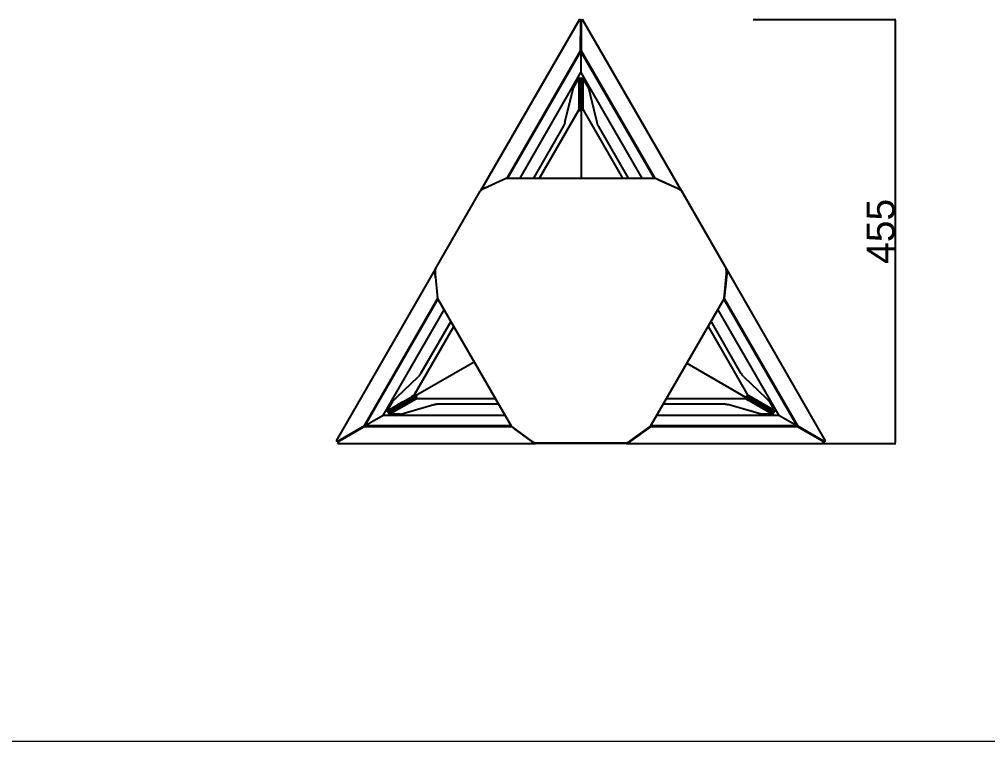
# Model space of a CAD drawing. Header units: millimetres. Extents: x 0 to 4468, y 0 to 3122.
# Drawn here: x 1348 to 2388, y 0 to 775 of the extents above; entities that cross this region are included whole.
import ezdxf

# ---------------------------------------------------------------- set-up
doc = ezdxf.new("R2010")
doc.units = ezdxf.units.MM
doc.header["$MEASUREMENT"] = 0
doc.layers.add('Domyślny', color=7, linetype='Continuous', true_color=0x000000)
doc.layers.add('Utwórz2D linie widoczne', color=7, linetype='Continuous', true_color=0x000000)
doc.styles.add('Arial', font='arial.ttf')
doc.dimstyles.new('Domyślny', dxfattribs={"dimtxt": 30, "dimasz": 1, "dimexe": 0.5, "dimexo": 0.5, "dimgap": 0.25, "dimtad": 1, "dimtoh": 1, "dimdec": 0, "dimzin": 1, "dimdsep": 46, "dimtxsty": 'Arial', "dimcen": 0.5, "dimazin": 0, "dimtfac": 1, "dimtdec": 4, "dimtix": 1, "dimtmove": 1, "dimatfit": 3, "dimfxl": 0, "dimtolj": 1, "dimtzin": 1, "dimarcsym": 0})

# ---------------------------------------------------------------- blocks, each defined once
blk = doc.blocks.new('*D2')
at = {"layer": 'Defpoints', "color": 0}
for p in [(2135.5, 775), (2135.5, 319.9), (2288.5, 319.9)]:
    blk.add_point(p, dxfattribs=at)
at = {"layer": 'Domyślny', "color": 0, "lineweight": -2}
for p, q in [((2136, 775), (2289, 775)), ((2288.5, 774), (2288.5, 320.9)), ((2136, 319.9), (2289, 319.9))]:
    blk.add_line(p, q, dxfattribs=at)
at = {"layer": 'Domyślny', "color": 0}
for points in [[(2288.7, 774), (2288.4, 774), (2288.5, 775)], [(2288.4, 320.9), (2288.7, 320.9), (2288.5, 319.9)]]:
    blk.add_solid(points, dxfattribs=at)
at = {"layer": 'Domyślny', "color": 0, "insert": (2273, 547.5), "char_height": 30, "attachment_point": 5, "rotation": 90, "style": 'Arial'}
blk.add_mtext('\\A1;455', dxfattribs=at)

msp = doc.modelspace()

# ---------------------------------------------------------------- linework, layer by layer
at = {"layer": 'Domyślny', "color": 18, "lineweight": 15, "true_color": 0x000000}
msp.add_line((4464.1, 0), (0, 0), dxfattribs=at)
at = {"layer": 'Utwórz2D linie widoczne'}
for p, q in [((1949.2, 775), (1843, 591.1)), ((1949.2, 775), (1950.7, 772.9)), ((1950.9, 774), (1949.2, 775)), ((1950.6, 772.9), (1950.7, 773)), ((1950.6, 741.4), (1950.7, 772.9)), ((1950.7, 771.3), (1950.6, 739.9)), ((1950.7, 773.4), (1950.7, 773.5)), ((1950.7, 773.5), (1950.8, 773.5)), ((1950.7, 773.3), (1950.7, 773.4)), ((1950.7, 773.2), (1950.7, 773.3)), ((1950.7, 773.1), (1950.7, 773.2)), ((1950.7, 773), (1950.7, 773.1)), ((1950.7, 773.1), (1950.7, 773.1)), ((1950.7, 772.9), (1950.7, 771.3)), ((1950.7, 771.8), (1950.9, 770.4)), ((1950.8, 773.8), (1950.9, 773.9)), ((1950.8, 773.7), (1950.8, 773.8)), ((1950.8, 773.6), (1950.8, 773.7)), ((1950.8, 773.5), (1950.8, 773.6)), ((1950.9, 774), (1952.7, 775)), ((1950.9, 773.9), (1950.9, 774)), ((1951, 773.9), (1950.9, 774)), ((1950.9, 773.9), (1950.9, 773.9)), ((1951.2, 771.8), (1950.9, 770.4)), ((1950.9, 770.4), (1950.9, 718)), ((1951, 773.8), (1951, 773.9)), ((1951, 773.9), (1951, 773.9)), ((1951.1, 773.7), (1951, 773.8)), ((1951.1, 773.6), (1951.1, 773.7)), ((1951.1, 773.5), (1951.1, 773.6)), ((1951.2, 773.4), (1951.1, 773.5)), ((1951.1, 773.5), (1951.1, 773.5)), ((1952.7, 775), (1951.2, 772.9)), ((1951.2, 773.3), (1951.2, 773.4)), ((1951.2, 773.2), (1951.2, 773.3)), ((1951.2, 773.1), (1951.2, 773.2)), ((1951.2, 773), (1951.2, 773.1)), ((1951.2, 773.1), (1951.2, 773.1)), ((1951.2, 772.9), (1951.2, 773)), ((1951.2, 772.9), (1951.3, 741.4)), ((1951.2, 772.9), (1951.2, 771.3)), ((1951.3, 739.9), (1951.2, 771.3)), ((2058.9, 591.1), (1952.7, 775)), ((1871.6, 604.7), (1950.6, 741.4)), ((1872.5, 604.7), (1950.6, 739.9)), ((1950.6, 739.9), (1950.6, 741.4)), ((1951.3, 741.4), (2030.3, 604.6)), ((1951.3, 741.4), (1951.3, 739.9)), ((1951.3, 739.9), (2029.4, 604.7)), ((1885.5, 604.7), (1950.9, 718)), ((1950.9, 718), (2016.4, 604.7)), ((1942.8, 701.4), (1948.7, 711.6)), ((1954.6, 711.6), (1947.2, 711.6)), ((1948.8, 711.6), (1948.8, 678.3)), ((1948.9, 711.6), (1948.9, 710.6)), ((1948.9, 678.4), (1948.9, 711.6)), ((1948.9, 710.6), (1948.9, 711.6)), ((1950.9, 711.6), (1950.9, 677.5)), ((1951, 677.5), (1951, 711.6)), ((1953, 710.6), (1953, 711.6)), ((1953, 711.6), (1953, 677.9)), ((1953, 711.6), (1953, 710.6)), ((1953.1, 711.6), (1959, 701.4)), ((1953.1, 711.6), (1953.1, 678)), ((1933.8, 664.8), (1944, 705.9)), ((1948.9, 699.4), (1948.9, 692.4)), ((1948.9, 692.4), (1948.9, 699.3)), ((1953, 692.4), (1953, 699.4)), ((1953, 699.3), (1953, 692.4)), ((1957.9, 705.9), (1968.1, 664.8)), ((1906.3, 604.7), (1948.9, 678.4)), ((1948.9, 681.2), (1948.9, 678.4)), ((1948.9, 678.4), (1948.9, 681.1)), ((1948.9, 678.4), (1948.9, 678.4)), ((1949, 678.4), (1948.9, 678.4)), ((1948.9, 678.4), (1948.9, 678.4)), ((1949.1, 678.4), (1949, 678.4)), ((1949, 678.4), (1949, 678.4)), ((1949.1, 678.3), (1949.1, 678.4)), ((1949.2, 678.3), (1949.1, 678.3)), ((1949.3, 678.3), (1949.2, 678.3)), ((1949.2, 678.3), (1949.2, 678.3)), ((1949.4, 678.2), (1949.3, 678.3)), ((1949.3, 678.3), (1949.3, 678.3)), ((1949.5, 678.2), (1949.4, 678.2)), ((1949.4, 678.2), (1949.4, 678.2)), ((1949.6, 678.1), (1949.5, 678.2)), ((1949.5, 678.2), (1949.5, 678.2)), ((1949.6, 678.1), (1949.6, 678.1)), ((1949.7, 678.1), (1949.6, 678.1)), ((1950.4, 677.6), (1949.6, 678.1)), ((1950.4, 676.2), (1950.3, 676.2)), ((1950.4, 676.3), (1950.4, 677.6)), ((1950.4, 677.3), (1950.5, 677.4)), ((1950.4, 677.3), (1950.4, 677.3)), ((1950.5, 676.3), (1950.4, 676.3)), ((1950.4, 676.3), (1950.4, 676.3)), ((1950.4, 676.3), (1950.4, 676.2)), ((1950.4, 676.2), (1950.4, 676.2)), ((1950.5, 677.4), (1950.6, 677.4)), ((1950.6, 676.5), (1950.5, 676.4)), ((1950.5, 676.4), (1950.5, 676.4)), ((1950.5, 676.4), (1950.5, 676.4)), ((1950.5, 676.4), (1950.5, 676.3)), ((1950.6, 677.4), (1950.6, 677.4)), ((1950.6, 677.4), (1950.7, 677.4)), ((1950.7, 676.5), (1950.6, 676.5)), ((1950.6, 676.5), (1950.6, 676.5)), ((1950.6, 676.5), (1950.6, 676.5)), ((1950.7, 677.4), (1950.7, 677.5)), ((1950.7, 677.5), (1950.8, 677.5)), ((1950.8, 676.6), (1950.7, 676.6)), ((1950.7, 676.6), (1950.7, 676.6)), ((1950.7, 676.6), (1950.7, 676.5)), ((1950.8, 677.5), (1950.9, 677.5)), ((1950.9, 676.7), (1950.8, 676.6)), ((1950.8, 676.6), (1950.8, 676.6)), ((1950.8, 676.6), (1950.8, 676.6)), ((1950.9, 677.5), (1950.9, 677.5)), ((1950.9, 677.5), (1951, 677.5)), ((1951, 676.7), (1950.9, 676.7)), ((1950.9, 676.7), (1950.9, 676.7)), ((1950.9, 676.7), (1950.9, 676.7)), ((1951, 677.5), (1951.1, 677.6)), ((1951.1, 676.7), (1951, 676.7)), ((1951, 676.7), (1951, 676.7)), ((1951.1, 677.6), (1951.2, 677.6)), ((1951.2, 676.8), (1951.1, 676.8)), ((1951.1, 676.8), (1951.1, 676.7)), ((1951.1, 676.7), (1951.1, 676.7)), ((1951.2, 677.6), (1951.2, 677.6)), ((1951.2, 677.6), (1951.3, 677.6)), ((1951.3, 676.8), (1951.2, 676.8)), ((1951.2, 676.8), (1951.2, 676.8)), ((1951.3, 677.6), (1951.4, 677.6)), ((1951.4, 676.8), (1951.3, 676.8)), ((1951.3, 676.8), (1951.3, 676.8)), ((1951.3, 676.8), (1951.3, 676.8)), ((1951.4, 677.6), (1951.4, 677.6)), ((1951.4, 677.6), (1951.5, 677.6)), ((1951.5, 676.8), (1951.4, 676.8)), ((1951.4, 676.8), (1951.4, 676.8)), ((1951.5, 677.6), (1951.6, 677.6)), ((1951.6, 676.8), (1951.5, 676.8)), ((1951.5, 676.8), (1951.5, 676.8)), ((1951.5, 676.8), (1951.5, 676.8)), ((1951.6, 677.6), (1951.6, 677.6)), ((1951.6, 677.6), (1951.7, 677.5)), ((1951.7, 676.7), (1951.6, 676.8)), ((1951.6, 676.8), (1951.6, 676.8)), ((1952.5, 677.7), (1951.7, 677.2)), ((1951.7, 677.5), (1951.8, 677.5)), ((1951.7, 604.7), (1951.7, 677.2)), ((1951.7, 676.7), (1951.7, 676.7)), ((1951.7, 676.7), (1951.7, 676.7)), ((1951.8, 677.5), (1951.8, 677.5)), ((1951.8, 677.5), (1951.9, 677.5)), ((1951.9, 677.5), (1952, 677.5)), ((1952, 677.5), (1952, 677.5)), ((1952, 677.5), (1952.1, 677.4)), ((1952.6, 677.7), (1952.5, 677.7)), ((1952.5, 677.7), (1952.5, 677.7)), ((1952.7, 677.8), (1952.6, 677.8)), ((1952.6, 677.8), (1952.6, 677.7)), ((1952.6, 677.7), (1952.6, 677.7)), ((1952.8, 677.9), (1952.7, 677.8)), ((1952.7, 677.8), (1952.7, 677.8)), ((1952.9, 677.9), (1952.8, 677.9)), ((1952.8, 677.9), (1952.8, 677.9)), ((1953, 677.9), (1952.9, 677.9)), ((1952.9, 677.9), (1952.9, 677.9)), ((1953, 677.9), (1953, 681.2)), ((1953, 681.1), (1953, 677.9)), ((1953.1, 678), (1953, 678)), ((1953, 678), (1953, 677.9)), ((1953.2, 678), (1953.1, 678)), ((1953.1, 678), (1953.1, 678)), ((1953.2, 678), (1995.6, 604.7)), ((1953.2, 678), (1953.2, 678)), ((1953.2, 678), (1953.2, 678)), ((1931.9, 660.1), (1899.9, 604.7)), ((1932.1, 660.6), (1931.9, 660.1)), ((1932.4, 661.1), (1932.1, 660.6)), ((1932.6, 661.6), (1932.4, 661.1)), ((1932.9, 662.1), (1932.6, 661.6)), ((1933.1, 662.6), (1932.9, 662.1)), ((1933.3, 663.1), (1933.1, 662.6)), ((1933.5, 663.7), (1933.3, 663.1)), ((1933.6, 664.2), (1933.5, 663.7)), ((1933.8, 664.8), (1933.6, 664.2)), ((1968.2, 664.2), (1968.1, 664.8)), ((1968.4, 663.7), (1968.2, 664.2)), ((1968.6, 663.1), (1968.4, 663.7)), ((1968.8, 662.6), (1968.6, 663.1)), ((1969, 662.1), (1968.8, 662.6)), ((1969.2, 661.6), (1969, 662.1)), ((1969.5, 661.1), (1969.2, 661.6)), ((1969.7, 660.6), (1969.5, 661.1)), ((1970, 660.1), (1969.7, 660.6)), ((2002, 604.7), (1970, 660.1)), ((1871.5, 604.7), (1847, 593.6)), ((1871.5, 604.7), (2030.1, 604.7)), ((2054.6, 593.6), (2030.1, 604.7)), ((2033.4, 603.2), (2054.6, 593.8)), ((1844.6, 592.8), (1844.5, 592.7)), ((1844.8, 592.9), (1844.6, 592.8)), ((1845, 593), (1844.8, 592.9)), ((1845.5, 592.7), (1844.8, 592.3)), ((1845.2, 593.1), (1845, 593)), ((1845.3, 593.2), (1845.2, 593.1)), ((1845.5, 593.3), (1845.3, 593.2)), ((1845.7, 593.4), (1845.5, 593.3)), ((1846.3, 593.2), (1845.5, 592.7)), ((1845.9, 593.4), (1845.7, 593.4)), ((1846.1, 593.5), (1845.9, 593.4)), ((1846.3, 593.6), (1846.1, 593.5)), ((1846.5, 593.6), (1846.3, 593.6)), ((1847, 593.6), (1846.3, 593.2)), ((1846.7, 593.7), (1846.5, 593.6)), ((1846.9, 593.7), (1846.7, 593.7)), ((1847.1, 593.8), (1846.9, 593.7)), ((1847.3, 593.8), (1847.1, 593.8)), ((1847.3, 593.8), (1851.2, 595.5)), ((1847.3, 593.8), (1847.3, 593.8)), ((2054.6, 593.8), (2054.8, 593.8)), ((2054.6, 593.6), (2054.6, 593.8)), ((2055.3, 593.2), (2054.6, 593.6)), ((2054.8, 593.8), (2055, 593.7)), ((2055, 593.7), (2055.2, 593.7)), ((2055.2, 593.7), (2055.4, 593.6)), ((2056.1, 592.7), (2055.3, 593.2)), ((2055.4, 593.6), (2055.6, 593.6)), ((2055.6, 593.6), (2055.8, 593.5)), ((2055.8, 593.5), (2056, 593.4)), ((2056, 593.4), (2056.2, 593.4)), ((2056.8, 592.3), (2056.1, 592.7)), ((2056.2, 593.4), (2056.4, 593.3)), ((2056.4, 593.3), (2056.5, 593.2)), ((2056.5, 593.2), (2056.7, 593.1)), ((2056.7, 593.1), (2056.9, 593)), ((2056.9, 593), (2057.1, 592.9)), ((2057.1, 592.9), (2057.2, 592.8)), ((2057.2, 592.8), (2057.4, 592.7)), ((1794.6, 507.2), (1842.8, 590.7)), ((1843.5, 591.3), (1842.8, 590.7)), ((1842.8, 590.7), (1843, 591)), ((1843.1, 591.2), (1843, 591)), ((1843, 591), (1843.1, 590.9)), ((1843.2, 591.4), (1843.1, 591.2)), ((1843.3, 591.5), (1843.2, 591.4)), ((1843.5, 591.7), (1843.3, 591.5)), ((1843.6, 591.8), (1843.5, 591.7)), ((1844.1, 591.8), (1843.5, 591.3)), ((1843.7, 592), (1843.6, 591.8)), ((1843.9, 592.1), (1843.7, 592)), ((1844, 592.3), (1843.9, 592.1)), ((1844.2, 592.4), (1844, 592.3)), ((1844.8, 592.3), (1844.1, 591.8)), ((1844.3, 592.5), (1844.2, 592.4)), ((1844.5, 592.7), (1844.3, 592.5)), ((2057.5, 591.8), (2056.8, 592.3)), ((2057.4, 592.7), (2057.6, 592.5)), ((2058.1, 591.3), (2057.5, 591.8)), ((2057.6, 592.5), (2057.7, 592.4)), ((2057.7, 592.4), (2057.9, 592.3)), ((2057.9, 592.3), (2058, 592.1)), ((2058, 592.1), (2058.2, 592)), ((2058.8, 590.7), (2058.1, 591.3)), ((2058.2, 592), (2058.3, 591.8)), ((2058.3, 591.8), (2058.4, 591.7)), ((2058.4, 591.7), (2058.6, 591.5)), ((2058.6, 591.5), (2058.7, 591.4)), ((2058.6, 590.9), (2058.9, 591)), ((2058.7, 591.4), (2058.8, 591.2)), ((2058.8, 591.2), (2058.9, 591)), ((2058.8, 590.7), (2107, 507.2)), ((2058.9, 591), (2107.4, 506.9)), ((1794.4, 506.9), (1688.2, 322.9)), ((1793.7, 504.6), (1793.8, 504.8)), ((1793.7, 504.4), (1793.7, 504.6)), ((1793.7, 504.2), (1793.7, 504.4)), ((1793.7, 504), (1793.7, 504.2)), ((1793.7, 503.8), (1793.7, 504)), ((1793.7, 503.6), (1793.7, 503.8)), ((1793.8, 503.4), (1793.7, 503.6)), ((1793.8, 505.2), (1793.9, 505.4)), ((1793.8, 505), (1793.8, 505.2)), ((1793.8, 504.8), (1793.8, 505)), ((1793.8, 503.2), (1793.8, 503.4)), ((1793.8, 503), (1793.8, 503.2)), ((1793.9, 502.8), (1793.8, 503)), ((1793.9, 505.6), (1794, 505.8)), ((1793.9, 505.4), (1793.9, 505.6)), ((1793.9, 502.6), (1793.9, 502.8)), ((1794, 502.4), (1793.9, 502.6)), ((1794, 506), (1794.1, 506.2)), ((1794, 505.8), (1794, 506)), ((1794, 502.2), (1794, 502.4)), ((1794.1, 502), (1794, 502.2)), ((1794.1, 506.2), (1794.2, 506.4)), ((1794.2, 501.8), (1794.1, 502)), ((1794.2, 506.6), (1794.3, 506.7)), ((1794.2, 506.4), (1794.2, 506.6)), ((1794.3, 504.7), (1794.2, 503.8)), ((1794.2, 503.8), (1794.2, 503)), ((1794.2, 503), (1794.2, 502.1)), ((1794.2, 502.1), (1796.9, 475.4)), ((1794.6, 497.5), (1794.2, 501.8)), ((1794.2, 501.8), (1794.2, 501.8)), ((1794.3, 506.7), (1794.4, 506.9)), ((1794.4, 505.5), (1794.3, 504.7)), ((1794.4, 506.9), (1794.6, 507.2)), ((1794.5, 506.9), (1794.4, 506.9)), ((1794.5, 506.4), (1794.4, 505.5)), ((1794.6, 507.2), (1794.5, 506.4)), ((2104.7, 475.4), (2107.4, 502.1)), ((2107.7, 501.8), (2104.9, 475.4)), ((2107.1, 506.4), (2107, 507.2)), ((2107.4, 506.9), (2107.1, 506.7)), ((2107.3, 505.5), (2107.1, 506.4)), ((2107.3, 504.7), (2107.3, 505.5)), ((2107.4, 503.8), (2107.3, 504.7)), ((2107.5, 506.7), (2107.4, 506.9)), ((2107.4, 503), (2107.4, 503.8)), ((2107.4, 502.1), (2107.4, 503)), ((2107.4, 502), (2107.7, 501.8)), ((2213.7, 322.9), (2107.5, 506.9)), ((2107.6, 506.6), (2107.5, 506.7)), ((2107.7, 506.4), (2107.6, 506.6)), ((2107.8, 506.2), (2107.7, 506.4)), ((2107.7, 501.8), (2107.8, 502)), ((2107.9, 506), (2107.8, 506.2)), ((2107.8, 502.2), (2107.9, 502.4)), ((2107.8, 502), (2107.8, 502.2)), ((2107.9, 505.8), (2107.9, 506)), ((2108, 505.6), (2107.9, 505.8)), ((2107.9, 502.4), (2108, 502.6)), ((2108, 505.4), (2108, 505.6)), ((2108.1, 505.2), (2108, 505.4)), ((2108, 502.8), (2108.1, 503)), ((2108, 502.6), (2108, 502.8)), ((2108.1, 505), (2108.1, 505.2)), ((2108.1, 504.8), (2108.1, 505)), ((2108.1, 504.6), (2108.1, 504.8)), ((2108.2, 504.4), (2108.1, 504.6)), ((2108.1, 503.6), (2108.2, 503.8)), ((2108.1, 503.4), (2108.1, 503.6)), ((2108.1, 503.2), (2108.1, 503.4)), ((2108.1, 503), (2108.1, 503.2)), ((2108.2, 504.2), (2108.2, 504.4)), ((2108.2, 504), (2108.2, 504.2)), ((2108.2, 503.8), (2108.2, 504)), ((1718, 338.5), (1796.9, 475.3)), ((1719.3, 339.3), (1797.4, 474.5)), ((1796.9, 475.4), (1876.2, 338)), ((2104.7, 475.4), (2025.4, 338)), ((2104.4, 474.8), (2182.6, 339.3)), ((2104.9, 475.4), (2104.7, 475.4)), ((2104.9, 475.4), (2183.9, 338.5)), ((1738.4, 349.9), (1803.9, 463.3)), ((2097.9, 463.5), (2163.4, 349.9)), ((1811.1, 450.9), (1779.1, 395.4)), ((2122.8, 395.4), (2090.7, 451.1)), ((1771.9, 371.9), (1814.3, 445.3)), ((2087.5, 445.5), (2130.2, 371.5)), ((1836.2, 407.3), (1773.4, 371)), ((2064.7, 406), (2127.7, 369.6)), ((1779.1, 395.4), (1778.7, 394.9)), ((2123.1, 394.9), (2122.8, 395.4)), ((1745.4, 362), (1776, 391.4)), ((1776.4, 391.9), (1776, 391.4)), ((1776.8, 392.3), (1776.4, 391.9)), ((1777.3, 392.8), (1776.8, 392.3)), ((1777.6, 393.3), (1777.3, 392.8)), ((1778, 393.8), (1777.6, 393.3)), ((1778.4, 394.3), (1778, 393.8)), ((1778.7, 394.9), (1778.4, 394.3)), ((2123.5, 394.3), (2123.1, 394.9)), ((2123.9, 393.8), (2123.5, 394.3)), ((2124.2, 393.3), (2123.9, 393.8)), ((2124.6, 392.8), (2124.2, 393.3)), ((2125, 392.3), (2124.6, 392.8)), ((2125.5, 391.9), (2125, 392.3)), ((2125.9, 391.4), (2125.5, 391.9)), ((2125.9, 391.4), (2156.5, 362)), ((1742.9, 355), (1772, 371.8)), ((1742.9, 355.1), (1748.8, 365.3)), ((1743, 354.9), (1772.1, 371.7)), ((1773.5, 370.2), (1744, 353.2)), ((1744, 353.1), (1773.5, 370.2)), ((1773.7, 368), (1745, 351.4)), ((1745.1, 351.3), (1773.9, 367.9)), ((1759.6, 364.5), (1753.5, 361.1)), ((1753.6, 361.1), (1759.5, 364.5)), ((1772.1, 371.8), (1769.3, 370.2)), ((1769.3, 370.2), (1772.1, 371.8)), ((1771.4, 366.5), (1773.8, 367.9)), ((1773.8, 367.9), (1771.4, 366.6)), ((1771.9, 371.9), (1772, 371.9)), ((1771.9, 371.9), (1771.9, 371.9)), ((1772, 371.9), (1772, 371.9)), ((1772, 371.9), (1772, 371.8)), ((1772, 371.8), (1772.1, 371.8)), ((1772.1, 371.8), (1772.1, 371.7)), ((1772.1, 371.7), (1772.2, 371.7)), ((1772.2, 371.7), (1772.2, 371.7)), ((1772.2, 371.7), (1772.2, 371.6)), ((1772.2, 371.6), (1772.3, 371.6)), ((1772.3, 371.6), (1772.3, 371.6)), ((1772.3, 371.6), (1772.4, 371.6)), ((1772.4, 371.6), (1772.4, 371.5)), ((1772.4, 371.5), (1772.5, 371.5)), ((1772.5, 371.5), (1772.5, 371.5)), ((1772.5, 371.5), (1772.5, 371.5)), ((1772.5, 371.5), (1772.6, 371.4)), ((1772.5, 371.5), (1773.4, 371)), ((1773, 371.1), (1773, 371.2)), ((1773, 371.2), (1773, 371.2)), ((1773, 371), (1773, 371.1)), ((1773.1, 370.9), (1773, 371)), ((1773, 371), (1773, 371)), ((1773.1, 370.8), (1773.1, 370.9)), ((1773.1, 370.7), (1773.1, 370.8)), ((1773.1, 370.8), (1773.1, 370.8)), ((1773.2, 370.6), (1773.1, 370.7)), ((1773.2, 370.5), (1773.2, 370.6)), ((1773.2, 370.6), (1773.2, 370.6)), ((1773.3, 370.5), (1773.2, 370.5)), ((1773.3, 370.4), (1773.3, 370.5)), ((1773.4, 370.3), (1773.3, 370.4)), ((1773.4, 370.2), (1773.4, 370.3)), ((1773.4, 370.3), (1773.4, 370.3)), ((1773.5, 370.2), (1773.4, 370.2)), ((1773.5, 370.1), (1773.5, 370.2)), ((1773.6, 370.1), (1773.5, 370.1)), ((1773.6, 370), (1773.6, 370.1)), ((1773.7, 370), (1773.6, 370)), ((1774.8, 370.3), (1773.7, 369.6)), ((1773.7, 369.9), (1773.7, 370)), ((1773.8, 369.9), (1773.7, 369.9)), ((1773.7, 369.6), (1773.7, 368.7)), ((1773.7, 368.8), (1773.7, 368.7)), ((1773.7, 368.7), (1773.7, 368.7)), ((1773.7, 368.7), (1773.7, 368.6)), ((1773.7, 368.6), (1773.7, 368.6)), ((1773.7, 368.6), (1773.7, 368.5)), ((1773.7, 368.5), (1773.7, 368.5)), ((1773.7, 368.5), (1773.7, 368.4)), ((1773.7, 368.4), (1773.7, 368.4)), ((1773.7, 368.4), (1773.7, 368.3)), ((1773.7, 368.3), (1773.7, 368.3)), ((1773.7, 368.3), (1773.7, 368.2)), ((1773.7, 368.2), (1773.7, 368.2)), ((1773.7, 368.2), (1773.7, 368.1)), ((1773.7, 368.1), (1773.7, 368)), ((1773.7, 368), (1773.7, 368)), ((1773.7, 368), (1773.8, 367.9)), ((1773.8, 371.3), (1773.8, 371.2)), ((1773.8, 371.2), (1773.8, 371.2)), ((1773.8, 371.2), (1773.8, 371.2)), ((1773.8, 371.2), (1773.8, 371.1)), ((1773.8, 371.1), (1773.8, 371.1)), ((1773.8, 371.1), (1773.9, 371)), ((1773.9, 369.9), (1773.8, 369.9)), ((1858.9, 367.9), (1773.8, 367.9)), ((1773.8, 367.9), (1773.8, 367.9)), ((1773.9, 371), (1773.9, 371)), ((1773.9, 371), (1773.9, 371)), ((1773.9, 371), (1773.9, 370.9)), ((1773.9, 370.9), (1773.9, 370.9)), ((1773.9, 370.9), (1774, 370.9)), ((1773.9, 369.8), (1773.9, 369.9)), ((1774, 369.8), (1773.9, 369.8)), ((1774, 370.9), (1774, 370.8)), ((1774, 370.8), (1774, 370.8)), ((1774, 370.8), (1774, 370.8)), ((1774, 370.8), (1774.1, 370.7)), ((1774.1, 370.7), (1774.1, 370.7)), ((1774.1, 370.7), (1774.1, 370.7)), ((1774.1, 370.7), (1774.1, 370.7)), ((1774.1, 370.7), (1774.2, 370.6)), ((1774.2, 370.6), (1774.2, 370.6)), ((1774.2, 370.6), (1774.2, 370.6)), ((1774.2, 370.6), (1774.3, 370.5)), ((1774.3, 370.5), (1774.3, 370.5)), ((1774.3, 370.5), (1774.3, 370.5)), ((1774.3, 370.5), (1774.4, 370.5)), ((1774.4, 370.5), (1774.4, 370.5)), ((1774.4, 370.5), (1774.4, 370.4)), ((1774.4, 370.4), (1774.5, 370.4)), ((1774.5, 370.4), (1774.5, 370.4)), ((1774.5, 370.4), (1774.6, 370.4)), ((1774.6, 370.4), (1774.6, 370.4)), ((1774.6, 370.4), (1774.6, 370.4)), ((1774.6, 370.4), (1774.7, 370.4)), ((1774.7, 370.4), (1774.7, 370.4)), ((1774.7, 370.4), (1774.8, 370.4)), ((1774.8, 370.4), (1774.8, 370.3)), ((1774.8, 370.3), (1774.8, 370.3)), ((1774.8, 370.3), (1774.9, 370.3)), ((1774.9, 370.3), (1774.9, 370.3)), ((1774.9, 370.3), (1774.9, 370.3)), ((1777.9, 370.3), (1777.9, 370.3)), ((2127.6, 367.9), (2042.7, 367.9)), ((2126.1, 373.9), (2126.1, 373.9)), ((2127.5, 371.3), (2127.6, 371.4)), ((2127.6, 367.9), (2127.7, 368)), ((2127.6, 367.9), (2127.6, 367.9)), ((2127.7, 368.7), (2127.7, 369.6)), ((2127.8, 369.3), (2127.7, 369.2)), ((2127.7, 368.7), (2127.7, 368.8)), ((2127.7, 368.6), (2127.7, 368.7)), ((2127.7, 368.7), (2127.7, 368.7)), ((2127.8, 368.6), (2127.7, 368.6)), ((2127.7, 368.4), (2127.8, 368.5)), ((2127.7, 368.3), (2127.7, 368.4)), ((2127.7, 368.4), (2127.7, 368.4)), ((2127.7, 368.2), (2127.7, 368.3)), ((2127.7, 368.3), (2127.7, 368.3)), ((2127.7, 368.1), (2127.7, 368.2)), ((2127.7, 368.2), (2127.7, 368.2)), ((2127.7, 368.2), (2130.5, 366.5)), ((2156.9, 351.4), (2127.7, 368.2)), ((2130.5, 366.6), (2127.7, 368.2)), ((2127.7, 368), (2127.7, 368.1)), ((2156.8, 351.3), (2127.7, 368.1)), ((2127.7, 368), (2127.7, 368)), ((2127.9, 369.3), (2127.8, 369.3)), ((2127.8, 369.3), (2127.8, 369.3)), ((2127.8, 368.5), (2127.8, 368.6)), ((2127.8, 368.5), (2127.8, 368.5)), ((2128, 369.4), (2127.9, 369.4)), ((2127.9, 369.4), (2127.9, 369.3)), ((2128.1, 369.6), (2128, 369.5)), ((2128, 369.5), (2128, 369.4)), ((2128.2, 369.7), (2128.1, 369.7)), ((2128.1, 369.7), (2128.1, 369.6)), ((2128.1, 369.6), (2128.1, 369.6)), ((2128.3, 369.9), (2128.2, 369.8)), ((2128.2, 369.8), (2128.2, 369.8)), ((2128.2, 369.8), (2128.2, 369.7)), ((2128.4, 370.1), (2128.3, 370)), ((2128.3, 370), (2128.3, 370)), ((2128.3, 370), (2128.3, 369.9)), ((2128.5, 370.5), (2128.4, 370.4)), ((2128.4, 370.4), (2128.4, 370.4)), ((2128.4, 370.4), (2128.4, 370.3)), ((2128.4, 370.3), (2128.4, 370.2)), ((2128.4, 370.2), (2128.4, 370.2)), ((2128.4, 370.2), (2128.4, 370.1)), ((2157.9, 353.2), (2128.4, 370.2)), ((2128.4, 370.1), (2157.9, 353.1)), ((2128.5, 370.8), (2128.5, 370.7)), ((2128.5, 370.7), (2128.5, 370.6)), ((2128.5, 370.6), (2128.5, 370.6)), ((2128.5, 370.6), (2128.5, 370.5)), ((2128.7, 370.6), (2129.6, 371.1)), ((2129.5, 371), (2129.6, 371.1)), ((2129.6, 371.1), (2129.6, 371.1)), ((2129.6, 371.1), (2129.6, 371.1)), ((2129.6, 371.1), (2129.7, 371.1)), ((2129.7, 371.1), (2129.8, 371.2)), ((2129.7, 371.1), (2129.7, 371.1)), ((2129.8, 371.2), (2129.8, 371.2)), ((2129.8, 371.2), (2129.9, 371.2)), ((2129.9, 371.2), (2129.9, 371.3)), ((2129.9, 371.3), (2130, 371.3)), ((2130, 371.3), (2130, 371.4)), ((2130, 371.4), (2130.1, 371.4)), ((2130, 371.3), (2130, 371.3)), ((2159, 355), (2130.1, 371.6)), ((2130.1, 371.4), (2130.1, 371.5)), ((2130.1, 371.5), (2130.2, 371.5)), ((2130.1, 371.4), (2130.1, 371.4)), ((2130.2, 371.5), (2130.2, 371.5)), ((2132.6, 370.2), (2130.2, 371.5)), ((2130.2, 371.5), (2158.9, 354.9)), ((2130.2, 371.5), (2132.6, 370.2)), ((2148.4, 361.1), (2142.3, 364.5)), ((2142.3, 364.5), (2148.3, 361.1)), ((2153.1, 365.3), (2159, 355.1)), ((1742.1, 356.4), (1745.8, 349.9)), ((1743.8, 355.4), (1743, 354.9)), ((1743, 354.9), (1743.8, 355.4)), ((1752.4, 349.9), (1793.1, 361.7)), ((1755.6, 357.4), (1761.7, 361)), ((1761.6, 360.9), (1755.7, 357.5)), ((1793.1, 361.7), (1793.7, 361.9)), ((1793.7, 361.9), (1794.4, 362)), ((1794.4, 362), (1795, 362.1)), ((1795, 362.1), (1795.6, 362.2)), ((1795.6, 362.2), (1796.2, 362.3)), ((1796.2, 362.3), (1796.9, 362.3)), ((1796.9, 362.3), (1797.5, 362.4)), ((1797.5, 362.4), (1798.1, 362.4)), ((1798.1, 362.4), (1862.1, 362.4)), ((2039.5, 362.4), (2103.7, 362.4)), ((2103.7, 362.4), (2104.4, 362.4)), ((2104.4, 362.4), (2105, 362.3)), ((2105, 362.3), (2105.6, 362.3)), ((2105.6, 362.3), (2106.3, 362.2)), ((2106.3, 362.2), (2106.9, 362.1)), ((2106.9, 362.1), (2107.5, 362)), ((2107.5, 362), (2108.1, 361.9)), ((2108.1, 361.9), (2108.7, 361.7)), ((2149.5, 349.9), (2108.7, 361.7)), ((2140.2, 361), (2146.3, 357.4)), ((2146.2, 357.5), (2140.3, 360.9)), ((2156, 349.9), (2159.7, 356.4)), ((2158.9, 354.9), (2158, 355.4)), ((2158.1, 355.4), (2158.9, 354.9)), ((1738.4, 349.9), (1693.1, 323.7)), ((1869.3, 349.9), (1738.4, 349.9)), ((1745, 351.4), (1745.9, 351.9)), ((1745.8, 351.8), (1745, 351.4)), ((1756.9, 351.2), (1745.1, 351.2)), ((2163.4, 349.9), (2032.3, 349.9)), ((2156.8, 351.2), (2145, 351.2)), ((2156, 351.9), (2156.9, 351.4)), ((2156.9, 351.4), (2156, 351.8)), ((2208.8, 323.7), (2163.4, 349.9)), ((1690.8, 322.7), (1718, 338.5)), ((1718.3, 337.9), (1691.1, 322.3)), ((1719.3, 339.3), (1692.1, 323.5)), ((1692.4, 323), (1719.6, 338.7)), ((1718, 338.5), (1719.3, 339.3)), ((1719.6, 338.7), (1718.3, 337.9)), ((1876.3, 337.9), (1718.3, 337.9)), ((1875.8, 338.7), (1719.6, 338.7)), ((1876.2, 338), (1898, 322.3)), ((1897.8, 322.3), (1879.1, 336)), ((2003.6, 322.3), (2025.4, 338)), ((2025.5, 337.9), (2004, 322.3)), ((2025.4, 338), (2025.5, 337.9)), ((2183.6, 337.9), (2025.5, 337.9)), ((2182.2, 338.7), (2025.8, 338.7)), ((2182.2, 338.7), (2209.5, 323)), ((2183.6, 337.9), (2182.2, 338.7)), ((2182.6, 339.3), (2183.9, 338.5)), ((2209.7, 323.5), (2182.6, 339.3)), ((2210.8, 322.3), (2183.6, 337.9)), ((2183.9, 338.5), (2211.1, 322.7)), ((1688.2, 322.9), (1690.8, 322.7)), ((1689.9, 321.9), (1688.2, 322.9)), ((1690.3, 322.4), (1690.2, 322.3)), ((1690.4, 322.4), (1690.3, 322.4)), ((1690.5, 322.6), (1690.4, 322.5)), ((1690.4, 322.5), (1690.4, 322.4)), ((1690.6, 322.7), (1690.5, 322.6)), ((1690.5, 322.6), (1690.5, 322.6)), ((1690.7, 322.7), (1690.6, 322.7)), ((1690.8, 322.7), (1690.7, 322.7)), ((1690.8, 322.7), (1692.1, 323.5)), ((1691.1, 322.3), (1692.4, 323)), ((1691.7, 323.3), (1693.1, 323.7)), ((1692, 322.8), (1693.1, 323.7)), ((1898, 322.4), (1897.8, 322.3)), ((2003.8, 322.4), (2004, 322.3)), ((2210.2, 323.3), (2208.8, 323.7)), ((2209.9, 322.8), (2208.8, 323.7)), ((2210.8, 322.3), (2209.5, 323)), ((2211.1, 322.7), (2209.7, 323.5)), ((2213.7, 322.9), (2211.1, 322.7)), ((2211.1, 322.7), (2211.2, 322.7)), ((2211.2, 322.7), (2211.3, 322.7)), ((2211.3, 322.7), (2211.3, 322.6)), ((2211.3, 322.6), (2211.4, 322.6)), ((2211.4, 322.6), (2211.5, 322.5)), ((2211.5, 322.5), (2211.5, 322.4)), ((2211.5, 322.4), (2211.6, 322.4)), ((2211.6, 322.4), (2211.6, 322.3)), ((2211.9, 321.9), (2213.7, 322.9)), ((1689.9, 319.9), (1691.1, 322.3)), ((1690, 322), (1689.9, 321.9)), ((1689.9, 321.9), (1689.9, 319.9)), ((1690, 321.9), (1689.9, 321.9)), ((1689.9, 319.9), (1902.3, 319.9)), ((1690.1, 322.1), (1690, 322.1)), ((1690, 322.1), (1690, 322)), ((1690.1, 321.9), (1690, 321.9)), ((1690.2, 322.3), (1690.1, 322.2)), ((1690.1, 322.2), (1690.1, 322.1)), ((1690.2, 322), (1690.1, 321.9)), ((1690.2, 322.3), (1690.2, 322.3)), ((1690.3, 322), (1690.2, 322)), ((1690.4, 322), (1690.3, 322)), ((1690.3, 322), (1690.3, 322)), ((1690.5, 322), (1690.4, 322)), ((1690.6, 322), (1690.5, 322)), ((1690.7, 322.1), (1690.6, 322)), ((1690.8, 322.1), (1690.7, 322.1)), ((1690.7, 322.1), (1690.7, 322.1)), ((1690.9, 322.2), (1690.8, 322.1)), ((1691, 322.2), (1690.9, 322.2)), ((1691, 322.2), (1691, 322.2)), ((1897.8, 322.3), (1898, 322.1)), ((1898, 322.3), (1898.7, 321.9)), ((1898, 322.1), (1898.1, 322)), ((1898.1, 322), (1898.2, 321.8)), ((1898.2, 321.8), (1898.4, 321.7)), ((1898.4, 321.7), (1898.5, 321.5)), ((1898.5, 321.5), (1898.7, 321.4)), ((1898.7, 321.9), (1899.5, 321.5)), ((1898.7, 321.4), (1898.8, 321.3)), ((1898.8, 321.3), (1899, 321.1)), ((1899, 321.1), (1899.1, 321)), ((1899.1, 321), (1899.3, 320.9)), ((1899.3, 320.9), (1899.5, 320.8)), ((1899.5, 321.5), (1900.2, 321.1)), ((1899.5, 320.8), (1899.7, 320.7)), ((1899.7, 320.7), (1899.8, 320.6)), ((1899.8, 320.6), (1900, 320.5)), ((1900, 320.5), (1900.2, 320.4)), ((1900.2, 321.1), (1901, 320.8)), ((1900.2, 320.4), (1900.4, 320.3)), ((1900.4, 320.3), (1900.6, 320.3)), ((1900.6, 320.3), (1900.8, 320.2)), ((1900.8, 320.2), (1901, 320.1)), ((1901, 320.8), (1901.8, 320.5)), ((1901, 320.1), (1901.2, 320.1)), ((1901.2, 320.1), (1901.4, 320)), ((1901.4, 320), (1901.6, 320)), ((1901.6, 320), (1901.8, 320)), ((1901.8, 320.5), (1902.6, 320.2)), ((1901.8, 320), (1902, 320)), ((1902, 320), (1902.2, 319.9)), ((1902.2, 319.9), (1902.4, 319.9)), ((1902.4, 319.9), (1902.4, 320.3)), ((1999.5, 319.9), (1902.4, 319.9)), ((1999, 320.2), (1902.6, 320.2)), ((1999, 320.2), (1999.8, 320.5)), ((1999.5, 320.4), (1999.5, 319.9)), ((1999.7, 319.9), (1999.5, 319.9)), ((1999.6, 319.9), (2211.9, 319.9)), ((1999.9, 320), (1999.7, 319.9)), ((1999.8, 320.5), (2000.6, 320.8)), ((2000.1, 320), (1999.9, 320)), ((2000.3, 320), (2000.1, 320)), ((2000.5, 320), (2000.3, 320)), ((2000.7, 320.1), (2000.5, 320)), ((2000.6, 320.8), (2001.4, 321.1)), ((2000.9, 320.1), (2000.7, 320.1)), ((2001.1, 320.2), (2000.9, 320.1)), ((2001.3, 320.3), (2001.1, 320.2)), ((2001.5, 320.3), (2001.3, 320.3)), ((2001.4, 321.1), (2002.1, 321.5)), ((2001.7, 320.4), (2001.5, 320.3)), ((2001.8, 320.5), (2001.7, 320.4)), ((2002, 320.6), (2001.8, 320.5)), ((2002.2, 320.7), (2002, 320.6)), ((2002.1, 321.5), (2002.9, 321.9)), ((2002.4, 320.8), (2002.2, 320.7)), ((2002.6, 320.9), (2002.4, 320.8)), ((2002.7, 321), (2002.6, 320.9)), ((2002.9, 321.1), (2002.7, 321)), ((2002.9, 321.9), (2003.6, 322.3)), ((2003.1, 321.3), (2002.9, 321.1)), ((2003.2, 321.4), (2003.1, 321.3)), ((2003.4, 321.5), (2003.2, 321.4)), ((2003.5, 321.7), (2003.4, 321.5)), ((2003.6, 321.8), (2003.5, 321.7)), ((2003.8, 322), (2003.6, 321.8)), ((2003.9, 322.1), (2003.8, 322)), ((2004, 322.3), (2003.9, 322.1)), ((2211.9, 319.9), (2210.8, 322.3)), ((2210.8, 322.2), (2210.9, 322.2)), ((2210.9, 322.2), (2211, 322.2)), ((2211, 322.2), (2211.1, 322.1)), ((2211.1, 322.1), (2211.1, 322.1)), ((2211.1, 322.1), (2211.2, 322.1)), ((2211.2, 322.1), (2211.3, 322)), ((2211.3, 322), (2211.4, 322)), ((2211.4, 322), (2211.4, 322)), ((2211.4, 322), (2211.5, 322)), ((2211.5, 322), (2211.6, 322)), ((2211.6, 322.3), (2211.7, 322.3)), ((2211.6, 322), (2211.7, 322)), ((2211.7, 322.3), (2211.7, 322.2)), ((2211.7, 322.2), (2211.8, 322.1)), ((2211.7, 322), (2211.8, 321.9)), ((2211.8, 322.1), (2211.8, 322.1)), ((2211.8, 322.1), (2211.9, 322)), ((2211.8, 321.9), (2211.9, 321.9)), ((2211.9, 322), (2211.9, 321.9)), ((2211.9, 321.9), (2211.9, 319.9)), ((2211.9, 321.9), (2211.9, 321.9))]:
    msp.add_line(p, q, dxfattribs=at)

# ---------------------------------------------------------------- dimensions: what is measured, and where the dimension line sits
at = {"layer": 'Domyślny'}
dim = msp.add_aligned_dim(p1=(2135.5, 775), p2=(2135.5, 319.9), distance=153.1, dimstyle='Domyślny', dxfattribs=at)
dim.commit()
dim.dimension.update_dxf_attribs({"geometry": '*D2', "text_midpoint": (2273, 547.5)})

doc.saveas('drawing.dxf')
